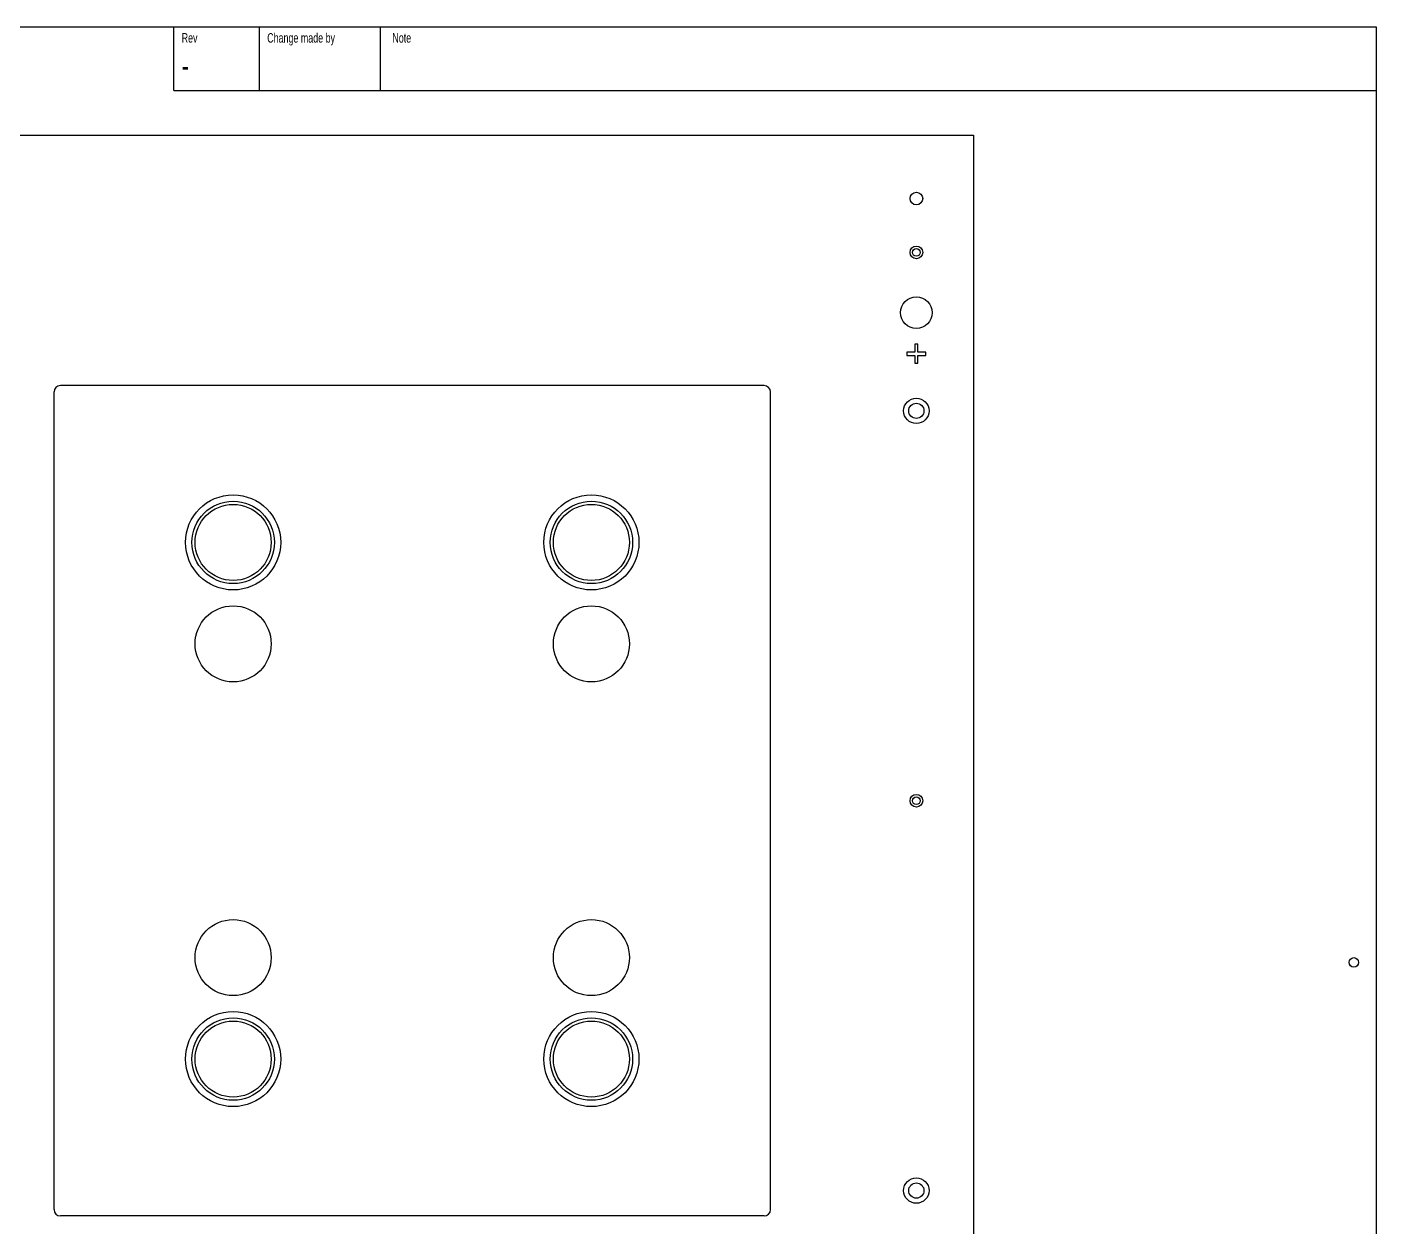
# Model space of a CAD drawing. Extents: x -9 to 415, y 5 to 292.
# Drawn here: x 202.2 to 415, y 102.4 to 291.7 of the extents above; entities that cross this region are included whole.
import ezdxf

# ---------------------------------------------------------------- set-up
doc = ezdxf.new("R2010")
doc.units = 0
doc.layers.get('0').update_dxf_attribs({"linetype": 'CONTINUOUS'})
doc.styles.add('SLDTEXTSTYLE2', font='TXT', dxfattribs={"width": 0.7})

msp = doc.modelspace()

# ---------------------------------------------------------------- linework, layer by layer
at = {"color": 7, "linetype": 'CONTINUOUS'}
for p, q in [((19.99, 291.66), (414.99, 291.66)), ((225.39, 281.66), (225.39, 291.66)), ((238.83, 291.66), (238.83, 281.66)), ((257.91, 291.66), (257.91, 281.66)), ((414.99, 291.66), (414.99, 4.66)), ((225.39, 281.66), (414.99, 281.66)), ((51.49, 274.6), (351.49, 274.6)), ((351.49, 274.6), (351.49, 64.6)), ((342.74, 241.6), (342.24, 241.6)), ((342.24, 241.6), (342.24, 240.35)), ((342.74, 240.35), (342.74, 241.6)), ((342.24, 240.35), (340.99, 240.35)), ((340.99, 240.35), (340.99, 239.85)), ((340.99, 239.85), (342.24, 239.85)), ((342.24, 239.85), (342.24, 238.6)), ((342.24, 238.6), (342.74, 238.6)), ((343.99, 240.35), (342.74, 240.35)), ((342.74, 238.6), (342.74, 239.85)), ((342.74, 239.85), (343.99, 239.85)), ((343.99, 239.85), (343.99, 240.35)), ((206.49, 105.1), (206.49, 234.1)), ((318.49, 235.1), (207.49, 235.1)), ((319.49, 105.1), (319.49, 234.1)), ((318.49, 104.1), (207.49, 104.1))]:
    msp.add_line(p, q, dxfattribs=at)
for centre, radius in [((342.49, 264.6), 1), ((342.49, 256.1), 1), ((342.49, 256.1), 0.6), ((342.49, 246.6), 2.5), ((342.49, 231.1), 2), ((342.49, 231.1), 1.2), ((234.74, 210.35), 7.5), ((291.24, 210.35), 7.5), ((234.74, 210.35), 6.5), ((234.74, 210.35), 6), ((291.24, 210.35), 6.5), ((291.24, 210.35), 6), ((234.74, 194.35), 6), ((291.24, 194.35), 6), ((342.49, 169.6), 1), ((342.49, 169.6), 0.6), ((234.74, 144.85), 6), ((291.24, 144.85), 6), ((411.49, 144.1), 0.75), ((234.74, 128.85), 7.5), ((291.24, 128.85), 7.5), ((234.74, 128.85), 6.5), ((234.74, 128.85), 6), ((291.24, 128.85), 6.5), ((291.24, 128.85), 6), ((342.49, 108.1), 2), ((342.49, 108.1), 1.2)]:
    msp.add_circle(centre, radius, dxfattribs=at)
for centre, start, end in [((207.49, 234.1), 90, 180), ((318.49, 234.1), 0, 90), ((207.49, 105.1), 180, 270), ((318.49, 105.1), 270, 0)]:
    msp.add_arc(centre, 1, start, end, dxfattribs=at)

# ---------------------------------------------------------------- texts
at = {"color": 7, "linetype": 'CONTINUOUS', "attachment_point": 1, "style": 'SLDTEXTSTYLE2'}
for s, insert, char_height in [('Rev', (226.62, 290.69), 1.5), ('Change made by', (240.11, 290.69), 1.5), ('Note', (259.85, 290.69), 1.5), ('-', (226.65, 287.27), 3.5)]:
    msp.add_mtext(s, dxfattribs=dict(at, insert=insert, char_height=char_height))

doc.saveas('drawing.dxf')
